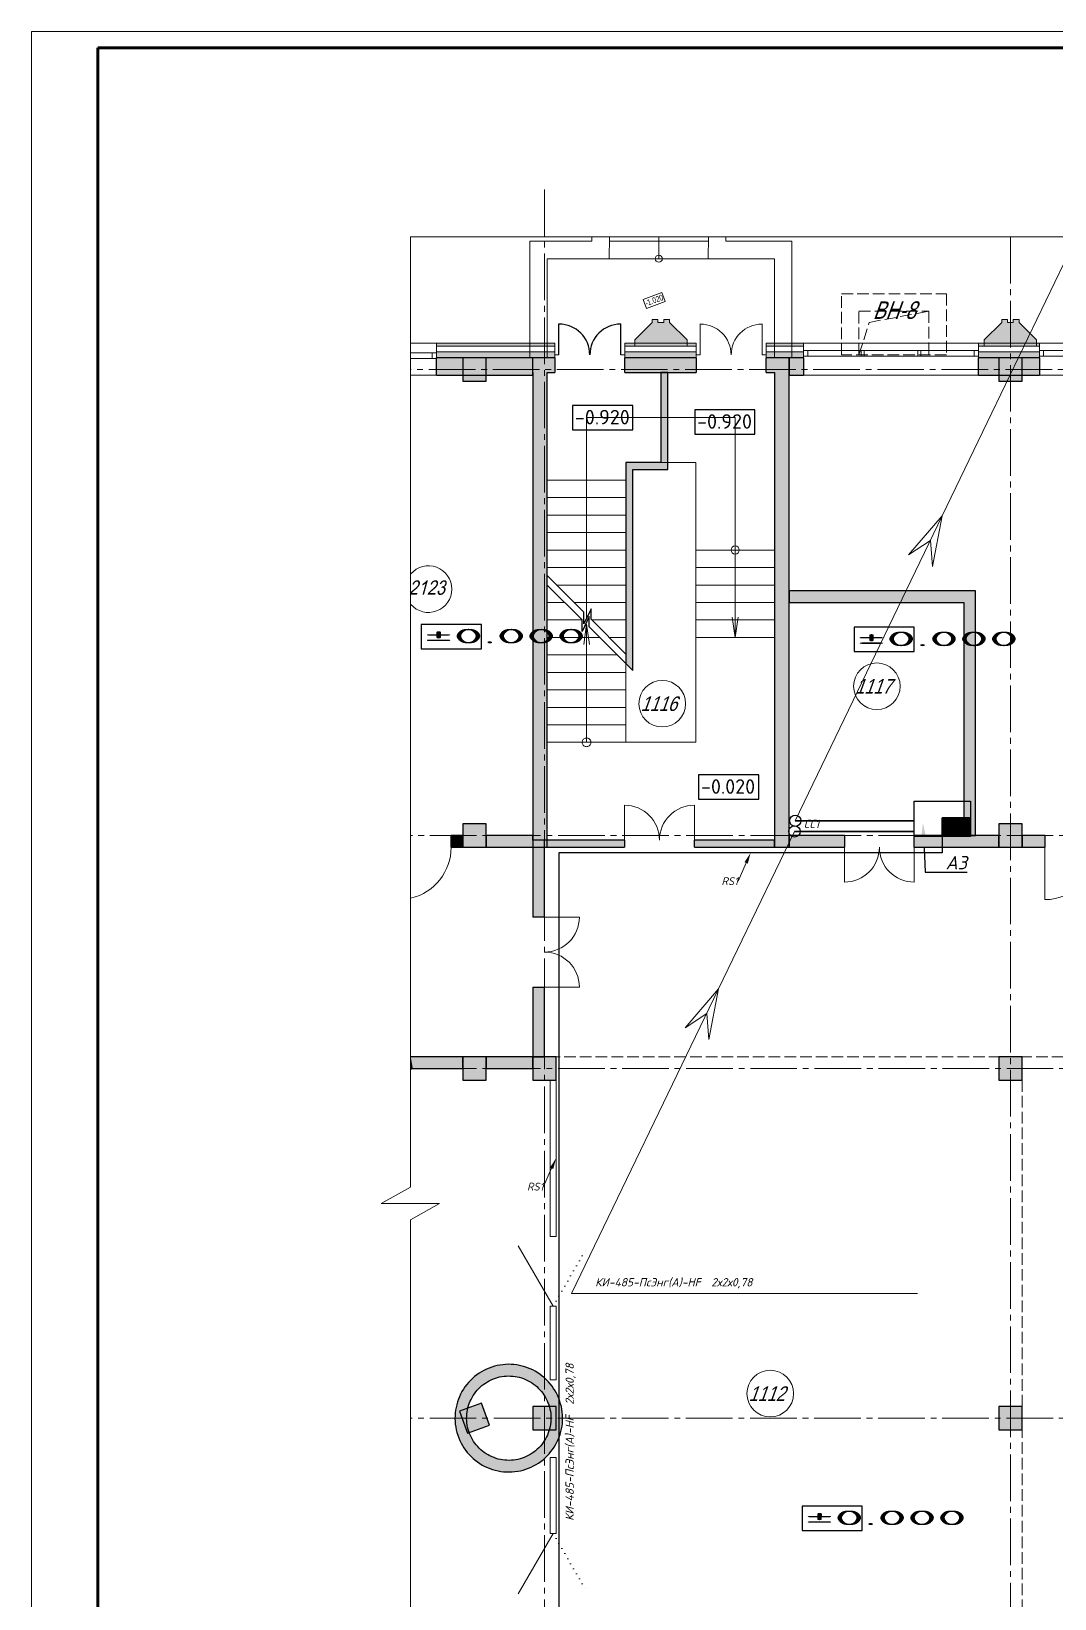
# Model space of a CAD drawing. Header units: millimetres. Extents: x 1949 to 134543, y 1145 to 48705.
# Drawn here: x 51615 to 63911, y 15955 to 34785 of the extents above; entities that cross this region are included whole.
import ezdxf
from ezdxf import colors
from ezdxf.entities.mleader import LeaderData, LeaderLine
from ezdxf.enums import TextEntityAlignment as Align
from ezdxf.math import Vec2, Vec3

# ---------------------------------------------------------------- set-up
doc = ezdxf.new("R2010")
doc.units = ezdxf.units.MM
for name, pattern in [('CONTINUA', [0]), ('LTYPE_2', [270, 200, -70]), ('LTYPE_5', [1100, 800, -100, 100, -100]), ('LTYPE_9', [100, 0, -100]), ('штриховая', [0.75, 0.5, -0.25])]:
    doc.linetypes.add(name, pattern=pattern)
for name, color, linetype, lineweight in [('.', 7, 'Continuous', 50), ('4.4.4._Сэндвич', 252, 'Continuous', 53), ('Оси', 30, 'LTYPE_5', 9)]:
    doc.layers.add(name, color=color, linetype=linetype, lineweight=lineweight)
for name, color, linetype, lineweight, true_color in [('STANDARD', 18, 'Continuous', 25, 0x000000), ('Лестница', 18, 'Continuous', 25, 0x000000), ('Общий01', 18, 'Continuous', 13, 0x000000), ('Общий02', 18, 'Continuous', 18, 0x000000), ('Растровая_поверхность', 18, 'Continuous', 5, 0x000000), ('Стена', 18, 'Continuous', 50, 0x000000), ('Текст_1_10', 18, 'Continuous', 25, 0x000000), ('Текст_1_20', 18, 'Continuous', 25, 0x000000)]:
    doc.layers.add(name, color=color, linetype=linetype, lineweight=lineweight, true_color=true_color)
doc.layers.add('АГПТ', color=7, linetype='Continuous')
doc.styles.add('ARIAL', font='arial.ttf')
doc.styles.add('ARIALUNICODEMS', font='ARIALUNI.ttf')
doc.styles.add('GOST-2.304_Type-B_italic', font='GOST_Common Italic.ttf')
doc.styles.add('ISOCPEUR', font='isocpeur.ttf')
doc.styles.get("Standard").update_dxf_attribs({"font": 'arial.ttf'})
doc.styles.add('АР', font='isocpeui.ttf')

# ---------------------------------------------------------------- blocks, each defined once
blk = doc.blocks.new('1эт')
at = {"layer": 'Растровая_поверхность', "linetype": 'Continuous', "lineweight": 9}
for points in [[(-585121, 438193), (-585121, 438250), (-585421, 438550), (-585421, 438600), (-585521, 438600), (-585521, 438550), (-585621, 438550), (-585621, 438600), (-585721, 438600), (-585721, 438550), (-586021, 438250), (-586021, 438193)], [(-579121, 438193), (-579121, 438249), (-579421, 438549), (-579421, 438599), (-579521, 438599), (-579521, 438549), (-579621, 438549), (-579621, 438599), (-579721, 438599), (-579721, 438549), (-580021, 438249), (-580021, 438193)]]:
    blk.add_hatch(color=252, dxfattribs=at).paths.add_polyline_path(points)
at = {"layer": 'Стена', "linetype": 'Continuous', "lineweight": 5}
for points in [[(-589425, 438143), (-587771, 438143), (-587771, 438193), (-589425, 438193)], [(-589425, 437943), (-587771, 437943), (-587771, 438043), (-589425, 438043)], [(-589425, 437643), (-587771, 437643), (-587771, 437943), (-589425, 437943)], [(-588571, 437943), (-588971, 437943), (-588971, 437543), (-588571, 437543)], [(-587521, 429543), (-587521, 437693), (-587771, 437693), (-587771, 429543)], [(-585571, 437693), (-585571, 436143), (-585451, 436143), (-585451, 437693)], [(-583371, 429543), (-583371, 437943), (-583621, 437943), (-583621, 429543)], [(-579371, 437943), (-579771, 437943), (-579771, 437543), (-579371, 437543)], [(-586171, 436143), (-586171, 432693), (-586051, 432573), (-586051, 436143)], [(-585451, 436143), (-586051, 436143), (-586051, 436023), (-585451, 436023)], [(-583371, 433743), (-580371, 433743), (-580371, 433943), (-583371, 433943)], [(-580171, 429743), (-580171, 433943), (-580371, 433943), (-580371, 429743)], [(-588571, 429943), (-588971, 429943), (-588971, 429543), (-588571, 429543)], [(-579771, 429543), (-579371, 429543), (-579371, 429943), (-579771, 429943)], [(-588971, 429543), (-588971, 429743), (-589171, 429743), (-589171, 429543)], [(-587771, 429543), (-587771, 429743), (-588571, 429743), (-588571, 429543)], [(-589829, 425743), (-588971, 425743), (-588971, 425943), (-589863, 425943), (-589863, 425932)], [(-589863, 425731), (-589829, 425743), (-589863, 425932)], [(-588571, 425943), (-588971, 425943), (-588971, 425543), (-588571, 425543)], [(-587771, 425943), (-588571, 425943), (-588571, 425743), (-587771, 425743)], [(-587371, 425943), (-587771, 425943), (-587771, 425543), (-587371, 425543)], [(-579771, 425543), (-579371, 425543), (-579371, 425943), (-579771, 425943)], [(-588652, 419999), (-589028, 419863), (-588891, 419487), (-588515, 419623)], [(-587771, 419543), (-587371, 419543), (-587371, 419943), (-587771, 419943)], [(-579771, 419543), (-579371, 419543), (-579371, 419943), (-579771, 419943)]]:
    blk.add_hatch(color=252, dxfattribs=at).paths.add_polyline_path(points)
h = blk.add_hatch(color=252, dxfattribs=at)
h.paths.add_polyline_path([(-586191, 438143), (-584965, 438143), (-584965, 438193), (-586191, 438193)])
h.paths.add_polyline_path([(-583371, 438143), (-583371, 438193), (-583765, 438193), (-583765, 438143)])
h.paths.add_polyline_path([(-587771, 438143), (-587391, 438143), (-587391, 438193), (-587771, 438193)])
h = blk.add_hatch(color=252, dxfattribs=at)
h.paths.add_polyline_path([(-586191, 437943), (-584965, 437943), (-584965, 438043), (-586191, 438043)])
h.paths.add_polyline_path([(-583371, 437943), (-583371, 438043), (-583765, 438043), (-583765, 437943)])
h.paths.add_polyline_path([(-587771, 437943), (-587391, 437943), (-587391, 438043), (-587771, 438043)])
h = blk.add_hatch(color=252, dxfattribs=at)
h.paths.add_polyline_path([(-567021, 438193), (-567021, 438143), (-566121, 438143), (-566121, 438193)])
h.paths.add_polyline_path([(-561471, 438193), (-565321, 438193), (-565321, 438143), (-561471, 438143)])
h.paths.add_polyline_path([(-567821, 438143), (-567821, 438193), (-571271, 438193), (-571271, 438143)])
h.paths.add_polyline_path([(-573071, 438143), (-572071, 438143), (-572071, 438193), (-573071, 438193)])
h.paths.add_polyline_path([(-580121, 438193), (-580121, 438143), (-579071, 438143), (-579071, 438193)])
h.paths.add_polyline_path([(-583121, 438193), (-583371, 438193), (-583371, 438143), (-583121, 438143)])
h.paths.add_polyline_path([(-573871, 438143), (-573871, 438193), (-576071, 438193), (-576071, 438143)])
h = blk.add_hatch(color=252, dxfattribs=at)
h.paths.add_polyline_path([(-565321, 437943), (-561471, 437943), (-561471, 438043), (-565321, 438043)])
h.paths.add_polyline_path([(-573871, 437943), (-573871, 438043), (-576071, 438043), (-576071, 437943)])
h.paths.add_polyline_path([(-571271, 437943), (-567821, 437943), (-567821, 438043), (-571271, 438043)])
h.paths.add_polyline_path([(-583121, 437943), (-583121, 438043), (-583371, 438043), (-583371, 437943)])
h.paths.add_polyline_path([(-566121, 438043), (-567021, 438043), (-567021, 437943), (-566121, 437943)])
h.paths.add_polyline_path([(-573071, 438043), (-573071, 437943), (-572071, 437943), (-572071, 438043)])
h.paths.add_polyline_path([(-579071, 438043), (-580121, 438043), (-580121, 437943), (-579071, 437943)])
h = blk.add_hatch(color=252, dxfattribs=at)
h.paths.add_polyline_path([(-584965, 437943), (-586191, 437943), (-586191, 437693), (-584965, 437693)])
h.paths.add_polyline_path([(-587771, 437943), (-587771, 437693), (-587391, 437693), (-587391, 437943)])
h.paths.add_polyline_path([(-583621, 437943), (-583765, 437943), (-583765, 437693), (-583621, 437693)])
h = blk.add_hatch(color=252, dxfattribs=at)
h.paths.add_polyline_path([(-580121, 437943), (-580121, 437643), (-579071, 437643), (-579071, 437943)])
h.paths.add_polyline_path([(-573071, 437643), (-572071, 437643), (-572071, 437943), (-573071, 437943)])
h.paths.add_polyline_path([(-567021, 437943), (-567021, 437643), (-566121, 437643), (-566121, 437943)])
h.paths.add_polyline_path([(-561471, 437943), (-565321, 437943), (-565321, 437643), (-561471, 437643)])
h.paths.add_polyline_path([(-567821, 437643), (-567821, 437943), (-571271, 437943), (-571271, 437643)])
h.paths.add_polyline_path([(-573871, 437943), (-576071, 437943), (-576071, 437643), (-573871, 437643)])
h.paths.add_polyline_path([(-583121, 437643), (-583121, 437943), (-583371, 437943), (-583371, 437643)])
h = blk.add_hatch(color=252, dxfattribs=at)
h.paths.add_polyline_path([(-587771, 427143), (-587771, 425943), (-587571, 425943), (-587571, 427143)])
h.paths.add_polyline_path([(-587771, 428343), (-587571, 428343), (-587571, 429663), (-587771, 429663)])
h = blk.add_hatch(color=252, dxfattribs=at)
h.paths.add_polyline_path([(-587571, 429543), (-586196, 429543), (-586196, 429663), (-587571, 429663)])
h.paths.add_polyline_path([(-584996, 429663), (-584996, 429543), (-583621, 429543), (-583621, 429663)])
h = blk.add_hatch(color=252, dxfattribs=at)
h.paths.add_polyline_path([(-583371, 429743), (-583371, 429543), (-582421, 429543), (-582421, 429743)])
h.paths.add_polyline_path([(-579771, 429743), (-581221, 429743), (-581221, 429543), (-579771, 429543)])
h = blk.add_hatch(color=252, dxfattribs=at)
h.paths.add_polyline_path([(-578082, 429543), (-575771, 429543), (-575771, 429743), (-578082, 429743)])
h.paths.add_polyline_path([(-578982, 429543), (-578982, 429743), (-579371, 429743), (-579371, 429543)])
h = blk.add_hatch(color=252, dxfattribs=at)
h.paths.add_polyline_path([(-587314, 420059), (-587322, 420082), (-587341, 420126), (-587363, 420170), (-587386, 420212), (-587412, 420253), (-587439, 420292), (-587469, 420331), (-587501, 420367), (-587534, 420402), (-587570, 420435), (-587607, 420466), (-587645, 420495), (-587686, 420522), (-587727, 420547), (-587770, 420570), (-587814, 420590), (-587858, 420608), (-587904, 420624), (-587951, 420637), (-587998, 420648), (-588045, 420657), (-588093, 420663), (-588142, 420666), (-588190, 420667), (-588238, 420665), (-588286, 420661), (-588334, 420654), (-588382, 420645), (-588429, 420633), (-588475, 420619), (-588520, 420602), (-588565, 420584), (-588608, 420562), (-588651, 420539), (-588692, 420513), (-588731, 420486), (-588770, 420456), (-588806, 420424), (-588841, 420390), (-588874, 420355), (-588905, 420318), (-588934, 420279), (-588961, 420239), (-588986, 420198), (-589009, 420155), (-589029, 420111), (-589047, 420067), (-589063, 420021), (-589076, 419974), (-589087, 419927), (-589096, 419880), (-589101, 419832), (-589105, 419783), (-589106, 419735), (-589104, 419687), (-589100, 419638), (-589093, 419591), (-589084, 419543), (-589072, 419496), (-589058, 419450), (-589041, 419404), (-589023, 419360), (-589001, 419316), (-588978, 419274), (-588952, 419233), (-588925, 419194), (-588895, 419155), (-588863, 419119), (-588829, 419084), (-588794, 419051), (-588757, 419020), (-588718, 418991), (-588678, 418964), (-588637, 418939), (-588594, 418916), (-588550, 418896), (-588505, 418878), (-588460, 418862), (-588413, 418849), (-588366, 418838), (-588318, 418829), (-588270, 418823), (-588222, 418820), (-588174, 418819), (-588126, 418821), (-588077, 418825), (-588029, 418832), (-587982, 418841), (-587935, 418853), (-587889, 418867), (-587843, 418884), (-587799, 418902), (-587755, 418924), (-587713, 418947), (-587672, 418973), (-587632, 419000), (-587594, 419030), (-587558, 419062), (-587523, 419096), (-587490, 419131), (-587459, 419168), (-587430, 419207), (-587403, 419247), (-587378, 419288), (-587355, 419331), (-587335, 419375), (-587317, 419419), (-587301, 419465), (-587288, 419512), (-587277, 419559), (-587268, 419606), (-587262, 419654), (-587259, 419703), (-587258, 419751), (-587260, 419799), (-587264, 419848), (-587271, 419895), (-587280, 419943), (-587292, 419990), (-587306, 420036)])
h.paths.add_polyline_path([(-587496, 419973), (-587485, 419936), (-587475, 419900), (-587468, 419862), (-587463, 419825), (-587460, 419787), (-587458, 419749), (-587459, 419711), (-587462, 419674), (-587466, 419636), (-587473, 419599), (-587481, 419562), (-587492, 419525), (-587504, 419490), (-587518, 419454), (-587534, 419420), (-587552, 419387), (-587572, 419354), (-587593, 419323), (-587616, 419292), (-587640, 419263), (-587666, 419236), (-587693, 419209), (-587722, 419185), (-587751, 419161), (-587782, 419140), (-587815, 419119), (-587848, 419101), (-587882, 419084), (-587917, 419070), (-587952, 419057), (-587989, 419046), (-588025, 419036), (-588062, 419029), (-588100, 419024), (-588138, 419021), (-588176, 419019), (-588213, 419020), (-588251, 419023), (-588289, 419027), (-588326, 419034), (-588363, 419042), (-588400, 419053), (-588435, 419065), (-588470, 419079), (-588505, 419095), (-588538, 419113), (-588571, 419133), (-588602, 419154), (-588632, 419177), (-588661, 419201), (-588689, 419227), (-588715, 419254), (-588740, 419283), (-588764, 419313), (-588785, 419344), (-588805, 419376), (-588824, 419409), (-588840, 419443), (-588855, 419478), (-588868, 419513), (-588879, 419550), (-588888, 419586), (-588896, 419624), (-588901, 419661), (-588904, 419699), (-588906, 419737), (-588905, 419775), (-588902, 419812), (-588898, 419850), (-588891, 419887), (-588883, 419924), (-588872, 419961), (-588860, 419996), (-588846, 420032), (-588830, 420066), (-588812, 420099), (-588792, 420132), (-588771, 420163), (-588748, 420194), (-588724, 420223), (-588698, 420250), (-588671, 420277), (-588642, 420301), (-588612, 420325), (-588581, 420346), (-588549, 420367), (-588516, 420385), (-588482, 420402), (-588447, 420416), (-588412, 420429), (-588375, 420440), (-588339, 420450), (-588301, 420457), (-588264, 420462), (-588226, 420465), (-588188, 420467), (-588150, 420466), (-588113, 420463), (-588075, 420459), (-588038, 420452), (-588001, 420444), (-587964, 420433), (-587928, 420421), (-587893, 420407), (-587859, 420391), (-587826, 420373), (-587793, 420353), (-587762, 420332), (-587731, 420309), (-587702, 420285), (-587675, 420259), (-587648, 420232), (-587623, 420203), (-587600, 420173), (-587578, 420142), (-587558, 420110), (-587540, 420077), (-587523, 420043), (-587509, 420008), (-587502, 419990)], flags=16)
at = {"layer": 'Текст_1_20', "linetype": 'Continuous', "lineweight": 5}
for points in [[(-589758, 433875), (-589750, 433904), (-589848, 433904), (-589833, 433922), (-589809, 433942), (-589764, 433979), (-589736, 434008), (-589719, 434032), (-589709, 434056), (-589706, 434083), (-589712, 434106), (-589727, 434121), (-589752, 434126), (-589778, 434121), (-589802, 434107), (-589822, 434085), (-589837, 434054), (-589812, 434050), (-589804, 434072), (-589791, 434088), (-589776, 434098), (-589760, 434101), (-589745, 434098), (-589736, 434088), (-589732, 434074), (-589734, 434057), (-589744, 434035), (-589761, 434013), (-589784, 433992), (-589808, 433972), (-589843, 433942), (-589863, 433922), (-589863, 433875)], [(-589639, 433875), (-589570, 434126), (-589586, 434126), (-589618, 434092), (-589661, 434063), (-589669, 434033), (-589637, 434050), (-589610, 434070), (-589663, 433875)], [(-589447, 433875), (-589439, 433904), (-589537, 433904), (-589522, 433922), (-589498, 433942), (-589454, 433979), (-589425, 434008), (-589408, 434032), (-589398, 434056), (-589395, 434083), (-589401, 434106), (-589417, 434121), (-589441, 434126), (-589467, 434121), (-589491, 434107), (-589511, 434085), (-589526, 434054), (-589502, 434050), (-589493, 434072), (-589480, 434088), (-589465, 434098), (-589449, 434101), (-589435, 434098), (-589425, 434088), (-589421, 434074), (-589423, 434057), (-589433, 434035), (-589450, 434013), (-589473, 433992), (-589497, 433972), (-589532, 433942), (-589556, 433918), (-589571, 433896), (-589579, 433875)], [(-589290, 434010), (-589290, 434011), (-589264, 434031), (-589249, 434061), (-589246, 434086), (-589253, 434107), (-589268, 434121), (-589289, 434126), (-589311, 434122), (-589333, 434110), (-589352, 434090), (-589367, 434061), (-589344, 434055), (-589335, 434075), (-589323, 434089), (-589310, 434098), (-589296, 434101), (-589284, 434098), (-589276, 434091), (-589271, 434078), (-589273, 434062), (-589278, 434050), (-589284, 434040), (-589291, 434033), (-589299, 434027), (-589307, 434023), (-589314, 434021), (-589321, 434020), (-589330, 434020), (-589340, 433993), (-589330, 433996), (-589322, 433996), (-589307, 433993), (-589297, 433983), (-589293, 433967), (-589296, 433948), (-589304, 433928), (-589318, 433911), (-589334, 433900), (-589351, 433896), (-589364, 433899), (-589373, 433908), (-589377, 433923), (-589377, 433945), (-589402, 433941), (-589404, 433912), (-589396, 433890), (-589381, 433875), (-589358, 433870), (-589330, 433876), (-589304, 433892), (-589282, 433917), (-589269, 433948), (-589266, 433969), (-589268, 433988), (-589276, 434002)]]:
    blk.add_hatch(color=252, dxfattribs=at).paths.add_polyline_path(points)
at = {"layer": 'STANDARD', "color": 252, "linetype": 'Continuous', "lineweight": 5}
for p, q in [((-589870, 440019), (-589870, 423709)), ((-589870, 440019), (-559993, 440019)), ((-587821, 437943), (-587821, 439943)), ((-587821, 439943), (-586755, 439943)), ((-586755, 439943), (-586754, 440019)), ((-586454, 440019), (-586457, 439643)), ((-586457, 439943), (-584757, 439943)), ((-585607, 439643), (-585604, 440019)), ((-584754, 440019), (-584757, 439643)), ((-584455, 439943), (-584454, 440019)), ((-583321, 439943), (-584455, 439943)), ((-583321, 437943), (-583321, 439943)), ((-586457, 439643), (-587521, 439643)), ((-587521, 439643), (-587521, 437943)), ((-586457, 439643), (-584757, 439643)), ((-584757, 439643), (-583621, 439643)), ((-583621, 439643), (-583621, 437943)), ((-587521, 437943), (-587821, 437943)), ((-583621, 437943), (-583321, 437943)), ((-589870, 423709), (-590370, 423429)), ((-590370, 423429), (-589370, 423429)), ((-589870, 423149), (-589370, 423429)), ((-589870, 423149), (-589870, 408645))]:
    blk.add_line(p, q, dxfattribs=at)
at = {"layer": 'STANDARD', "color": 252, "linetype": 'LTYPE_2', "lineweight": 5}
for p, q in [((-582471, 437993), (-582471, 439043)), ((-582471, 439043), (-580671, 439043)), ((-580671, 439043), (-580671, 437993)), ((-582171, 437993), (-582171, 438743)), ((-582171, 438743), (-580971, 438743)), ((-582171, 437993), (-581995, 438550)), ((-581995, 438550), (-580971, 438743)), ((-580971, 438743), (-580971, 437993)), ((-580671, 437993), (-582471, 437993)), ((-587771, 425943), (-567801, 425943)), ((-579371, 425543), (-579371, 413943))]:
    blk.add_line(p, q, dxfattribs=at)
at = {"layer": 'STANDARD', "color": 252, "linetype": 'Continuous', "lineweight": 5}
blk.add_circle((-585607, 439643), 60, dxfattribs=at)
at = {"layer": 'Лестница', "color": 252, "linetype": 'Continuous', "lineweight": 13}
for p, q in [((-587521, 437693), (-587521, 431343)), ((-586846, 433475), (-586846, 436918)), ((-586846, 436918), (-584296, 436918)), ((-584296, 436918), (-584296, 433143)), ((-586171, 431343), (-586171, 436143)), ((-586171, 436143), (-584971, 436143)), ((-584971, 436143), (-584971, 431343)), ((-586171, 435843), (-587521, 435843)), ((-586171, 435543), (-587521, 435543)), ((-586171, 435243), (-587521, 435243)), ((-586171, 434943), (-587521, 434943)), ((-586171, 434643), (-587521, 434643)), ((-584971, 434643), (-583621, 434643)), ((-586171, 434343), (-587521, 434343)), ((-587521, 434207), (-587521, 431343)), ((-584971, 434343), (-583621, 434343)), ((-586171, 434043), (-587357, 434043)), ((-584971, 434043), (-583621, 434043)), ((-587221, 433743), (-587521, 433743)), ((-586171, 433743), (-587057, 433743)), ((-584971, 433743), (-583621, 433743)), ((-586925, 433443), (-587521, 433443)), ((-586846, 433373), (-586896, 433023)), ((-586846, 431343), (-586846, 433373)), ((-586846, 433373), (-586846, 432998)), ((-586796, 433023), (-586846, 433373)), ((-586801, 433443), (-586830, 433443)), ((-586171, 433443), (-586757, 433443)), ((-584971, 433443), (-583621, 433443)), ((-584346, 433493), (-584296, 433143)), ((-584296, 433143), (-584296, 433518)), ((-584296, 433143), (-584246, 433493)), ((-586621, 433143), (-587521, 433143)), ((-586171, 433143), (-586457, 433143)), ((-584971, 433143), (-583621, 433143)), ((-586321, 432843), (-587521, 432843)), ((-586171, 432543), (-587521, 432543)), ((-586171, 432243), (-587521, 432243)), ((-586171, 431943), (-587521, 431943)), ((-586171, 431643), (-587521, 431643)), ((-586171, 431343), (-587521, 431343)), ((-586919, 431363), (-586921, 431351)), ((-586921, 431351), (-586921, 431338)), ((-586921, 431338), (-586920, 431326)), ((-586920, 431326), (-586916, 431315)), ((-586915, 431374), (-586919, 431363)), ((-586916, 431315), (-586910, 431304)), ((-586909, 431385), (-586915, 431374)), ((-586910, 431304), (-586903, 431294)), ((-586901, 431394), (-586909, 431385)), ((-586903, 431294), (-586894, 431285)), ((-586892, 431403), (-586901, 431394)), ((-586894, 431285), (-586884, 431278)), ((-586882, 431409), (-586892, 431403)), ((-586884, 431278), (-586873, 431273)), ((-586871, 431414), (-586882, 431409)), ((-586873, 431273), (-586861, 431270)), ((-586859, 431417), (-586871, 431414)), ((-586861, 431270), (-586849, 431268)), ((-586846, 431418), (-586859, 431417)), ((-586849, 431268), (-586837, 431269)), ((-586841, 431418), (-586846, 431418)), ((-586829, 431416), (-586841, 431418)), ((-586837, 431269), (-586825, 431271)), ((-586817, 431412), (-586829, 431416)), ((-586825, 431271), (-586814, 431276)), ((-586806, 431406), (-586817, 431412)), ((-586814, 431276), (-586803, 431282)), ((-586796, 431399), (-586806, 431406)), ((-586803, 431282), (-586794, 431290)), ((-586788, 431390), (-586796, 431399)), ((-586794, 431290), (-586786, 431299)), ((-586781, 431380), (-586788, 431390)), ((-586786, 431299), (-586779, 431309)), ((-586776, 431369), (-586781, 431380)), ((-586779, 431309), (-586775, 431321)), ((-586773, 431357), (-586776, 431369)), ((-586775, 431321), (-586772, 431333)), ((-586771, 431345), (-586773, 431357)), ((-586772, 431333), (-586771, 431345)), ((-586171, 431343), (-584971, 431343))]:
    blk.add_line(p, q, dxfattribs=at)
at = {"layer": 'Лестница', "color": 252, "linetype": 'Continuous', "lineweight": 25}
for p, q in [((-586892, 433578), (-587521, 434207)), ((-586925, 433446), (-587521, 434043)), ((-586801, 433503), (-586925, 433247)), ((-586925, 433247), (-586925, 433446)), ((-586769, 433635), (-586892, 433379)), ((-586892, 433379), (-586892, 433578)), ((-586801, 433323), (-586801, 433503)), ((-586769, 433455), (-586769, 433635)), ((-586171, 432857), (-586769, 433455)), ((-586171, 432693), (-586801, 433323))]:
    blk.add_line(p, q, dxfattribs=at)
at = {"layer": 'Лестница', "color": 252, "linetype": 'Continuous', "lineweight": 13}
blk.add_circle((-584296, 434643), 70, dxfattribs=at)
at = {"layer": 'Общий01', "color": 252, "linetype": 'LTYPE_5', "lineweight": 5}
for p, q in [((-587571, 440833), (-587571, 400372)), ((-579571, 440019), (-579571, 400347)), ((-542555, 437743), (-589863, 437743)), ((-542535, 429743), (-589863, 429743)), ((-542535, 425743), (-589863, 425743)), ((-542540, 419743), (-589863, 419743))]:
    blk.add_line(p, q, dxfattribs=at)
at = {"layer": 'Общий02', "color": 252, "linetype": 'Continuous', "lineweight": 5}
for p, q in [((-585554, 439064), (-585876, 438946)), ((-585497, 438907), (-585554, 439064)), ((-585876, 438946), (-585819, 438790)), ((-585819, 438790), (-585497, 438907)), ((-580121, 438193), (-583121, 438193)), ((-576071, 438193), (-579071, 438193)), ((-583121, 437643), (-580121, 437643)), ((-579071, 437643), (-576071, 437643))]:
    blk.add_line(p, q, dxfattribs=at)
at = {"layer": 'Оси', "color": 252, "linetype": 'Continuous', "lineweight": 25}
for p, q in [((-586055, 437124), (-587088, 437124)), ((-587088, 437124), (-587088, 436707)), ((-586055, 436707), (-586055, 437124)), ((-583957, 437050), (-584990, 437050)), ((-584990, 437050), (-584990, 436633)), ((-583957, 436633), (-583957, 437050)), ((-587088, 436707), (-586055, 436707)), ((-584990, 436633), (-583957, 436633)), ((-588651, 433366), (-589684, 433366)), ((-589684, 433366), (-589684, 432949)), ((-588651, 432949), (-588651, 433366)), ((-581222, 433318), (-582256, 433318)), ((-582256, 433318), (-582256, 432901)), ((-581222, 432901), (-581222, 433318)), ((-589684, 432949), (-588651, 432949)), ((-582256, 432901), (-581222, 432901)), ((-583890, 430784), (-584924, 430784)), ((-584924, 430784), (-584924, 430367)), ((-583890, 430367), (-583890, 430784)), ((-584924, 430367), (-583890, 430367)), ((-582114, 418233), (-583147, 418233)), ((-583147, 418233), (-583147, 417816)), ((-582114, 417816), (-582114, 418233)), ((-583147, 417816), (-582114, 417816))]:
    blk.add_line(p, q, dxfattribs=at)
at = {"layer": 'Растровая_поверхность', "color": 252, "linetype": 'Continuous', "lineweight": 9}
for p, q in [((-585721, 438550), (-586021, 438250)), ((-585621, 438600), (-585721, 438600)), ((-585721, 438600), (-585721, 438550)), ((-585621, 438550), (-585621, 438600)), ((-585521, 438550), (-585621, 438550)), ((-585421, 438600), (-585521, 438600)), ((-585521, 438600), (-585521, 438550)), ((-585421, 438550), (-585421, 438600)), ((-585121, 438250), (-585421, 438550)), ((-579721, 438549), (-580021, 438249)), ((-579621, 438599), (-579721, 438599)), ((-579721, 438599), (-579721, 438549)), ((-579621, 438549), (-579621, 438599)), ((-579521, 438549), (-579621, 438549)), ((-579421, 438599), (-579521, 438599)), ((-579521, 438599), (-579521, 438549)), ((-579421, 438549), (-579421, 438599)), ((-579121, 438249), (-579421, 438549)), ((-586021, 438250), (-586021, 438143)), ((-585121, 438143), (-585121, 438250)), ((-580021, 438249), (-580021, 438143)), ((-579121, 438143), (-579121, 438249))]:
    blk.add_line(p, q, dxfattribs=at)
at = {"layer": 'Стена', "color": 252, "linetype": 'Continuous', "lineweight": 25}
for p, q in [((-587321, 437993), (-587321, 438523)), ((-586261, 437993), (-586261, 438523)), ((-589425, 437643), (-589425, 437943)), ((-587771, 437943), (-589425, 437943)), ((-588571, 437943), (-588971, 437943)), ((-588971, 437943), (-588971, 437543)), ((-588571, 437543), (-588571, 437943)), ((-587391, 437943), (-587771, 437943)), ((-587771, 437643), (-587771, 437943)), ((-587771, 437693), (-587771, 429543)), ((-587521, 429543), (-587521, 437693)), ((-587521, 437693), (-587391, 437693)), ((-587391, 437943), (-587391, 437693)), ((-586191, 437693), (-586191, 437943)), ((-584965, 437943), (-586191, 437943)), ((-586191, 437693), (-584965, 437693)), ((-585571, 437693), (-585571, 436143)), ((-585451, 437693), (-585571, 437693)), ((-585451, 436143), (-585451, 437693)), ((-584965, 437943), (-584965, 437693)), ((-583765, 437693), (-583765, 437943)), ((-583621, 437943), (-583765, 437943)), ((-583765, 437693), (-583621, 437693)), ((-583371, 437943), (-583621, 437943)), ((-583621, 437693), (-583621, 429543)), ((-583371, 429543), (-583371, 437943)), ((-583121, 437943), (-583371, 437943)), ((-583371, 437943), (-583371, 437643)), ((-583121, 437943), (-583121, 437643)), ((-580121, 437643), (-580121, 437943)), ((-579071, 437943), (-580121, 437943)), ((-579371, 437943), (-579771, 437943)), ((-579771, 437943), (-579771, 437543)), ((-579371, 437543), (-579371, 437943)), ((-579071, 437943), (-579071, 437643)), ((-589425, 437643), (-587771, 437643)), ((-588971, 437543), (-588571, 437543)), ((-583371, 437643), (-583121, 437643)), ((-580121, 437643), (-579071, 437643)), ((-579771, 437543), (-579371, 437543)), ((-586171, 436143), (-586171, 432693)), ((-586051, 436143), (-586171, 436143)), ((-585571, 436143), (-586051, 436143)), ((-585451, 436023), (-585451, 436143)), ((-586051, 436023), (-585451, 436023)), ((-586051, 432573), (-586051, 436023)), ((-580371, 433943), (-583371, 433943)), ((-583371, 433943), (-583371, 433743)), ((-580171, 433943), (-580371, 433943)), ((-580171, 429743), (-580171, 433943)), ((-583371, 433743), (-580371, 433743)), ((-580371, 433743), (-580371, 429743)), ((-586171, 432693), (-586051, 432573)), ((-588571, 429943), (-588971, 429943)), ((-588971, 429943), (-588971, 429543)), ((-588571, 429543), (-588571, 429943)), ((-579371, 429943), (-579771, 429943)), ((-579771, 429943), (-579771, 429543)), ((-579371, 429543), (-579371, 429943)), ((-589171, 429543), (-589171, 429743)), ((-588971, 429743), (-589171, 429743)), ((-588971, 429543), (-588971, 429743)), ((-587771, 429743), (-588571, 429743)), ((-588571, 429743), (-588571, 429543)), ((-587771, 429663), (-587771, 429743)), ((-587571, 429663), (-587771, 429663)), ((-587571, 429543), (-587571, 429663)), ((-586196, 429663), (-587571, 429663)), ((-586196, 429663), (-586196, 429543)), ((-584996, 429543), (-584996, 429663)), ((-583621, 429663), (-584996, 429663)), ((-583621, 429543), (-583621, 429663)), ((-583371, 429743), (-583371, 429543)), ((-582421, 429743), (-583371, 429743)), ((-582421, 429743), (-582421, 429543)), ((-581221, 429543), (-581221, 429743)), ((-579771, 429743), (-581221, 429743)), ((-580371, 429743), (-580171, 429743)), ((-579771, 429543), (-579771, 429743)), ((-578982, 429743), (-579371, 429743)), ((-579371, 429743), (-579371, 429543)), ((-578982, 429743), (-578982, 429543)), ((-589171, 429543), (-588971, 429543)), ((-588971, 429543), (-588571, 429543)), ((-588571, 429543), (-587771, 429543)), ((-587771, 429543), (-587771, 428343)), ((-587771, 429543), (-587521, 429543)), ((-587571, 428343), (-587571, 429543)), ((-587571, 429543), (-586196, 429543)), ((-584996, 429543), (-583621, 429543)), ((-583621, 429543), (-583371, 429543)), ((-583371, 429543), (-582421, 429543)), ((-581221, 429543), (-579771, 429543)), ((-579771, 429543), (-579371, 429543)), ((-579371, 429543), (-578982, 429543)), ((-587571, 428343), (-587771, 428343)), ((-587771, 427143), (-587571, 427143)), ((-587771, 427143), (-587771, 425943)), ((-587571, 425943), (-587571, 427143)), ((-588971, 425943), (-589863, 425943)), ((-588971, 425743), (-588971, 425943)), ((-588571, 425943), (-588971, 425943)), ((-588971, 425943), (-588971, 425543)), ((-587771, 425943), (-588571, 425943)), ((-588571, 425943), (-588571, 425743)), ((-588571, 425543), (-588571, 425943)), ((-587771, 425743), (-587771, 425943)), ((-587771, 425943), (-587571, 425943)), ((-587371, 425943), (-587771, 425943)), ((-587771, 425943), (-587771, 425543)), ((-587371, 425543), (-587371, 425943)), ((-579371, 425943), (-579771, 425943)), ((-579771, 425943), (-579771, 425543)), ((-579371, 425543), (-579371, 425943)), ((-589863, 425731), (-589829, 425743)), ((-589829, 425743), (-588971, 425743)), ((-588571, 425743), (-587771, 425743)), ((-588971, 425543), (-588571, 425543)), ((-587771, 425543), (-587371, 425543)), ((-579771, 425543), (-579371, 425543)), ((-588731, 420486), (-588770, 420456)), ((-588692, 420513), (-588731, 420486)), ((-588651, 420539), (-588692, 420513)), ((-588608, 420562), (-588651, 420539)), ((-588565, 420584), (-588608, 420562)), ((-588520, 420602), (-588565, 420584)), ((-588475, 420619), (-588520, 420602)), ((-588429, 420633), (-588475, 420619)), ((-588382, 420645), (-588429, 420633)), ((-588334, 420654), (-588382, 420645)), ((-588286, 420661), (-588334, 420654)), ((-588301, 420457), (-588264, 420462)), ((-588238, 420665), (-588286, 420661)), ((-588264, 420462), (-588226, 420465)), ((-588190, 420667), (-588238, 420665)), ((-588226, 420465), (-588188, 420467)), ((-588142, 420666), (-588190, 420667)), ((-588188, 420467), (-588150, 420466)), ((-588150, 420466), (-588113, 420463)), ((-588093, 420663), (-588142, 420666)), ((-588113, 420463), (-588075, 420459)), ((-588045, 420657), (-588093, 420663)), ((-588075, 420459), (-588038, 420452)), ((-587998, 420648), (-588045, 420657)), ((-587951, 420637), (-587998, 420648)), ((-587904, 420624), (-587951, 420637)), ((-587858, 420608), (-587904, 420624)), ((-587814, 420590), (-587858, 420608)), ((-587770, 420570), (-587814, 420590)), ((-587727, 420547), (-587770, 420570)), ((-587686, 420522), (-587727, 420547)), ((-587645, 420495), (-587686, 420522)), ((-587607, 420466), (-587645, 420495)), ((-587570, 420435), (-587607, 420466)), ((-588986, 420198), (-589009, 420155)), ((-588961, 420239), (-588986, 420198)), ((-588934, 420279), (-588961, 420239)), ((-588905, 420318), (-588934, 420279)), ((-588874, 420355), (-588905, 420318)), ((-588841, 420390), (-588874, 420355)), ((-588806, 420424), (-588841, 420390)), ((-588770, 420456), (-588806, 420424)), ((-588771, 420163), (-588748, 420194)), ((-588748, 420194), (-588724, 420223)), ((-588724, 420223), (-588698, 420250)), ((-588698, 420250), (-588671, 420277)), ((-588671, 420277), (-588642, 420301)), ((-588642, 420301), (-588612, 420325)), ((-588612, 420325), (-588581, 420346)), ((-588581, 420346), (-588549, 420367)), ((-588549, 420367), (-588516, 420385)), ((-588516, 420385), (-588482, 420402)), ((-588482, 420402), (-588447, 420416)), ((-588447, 420416), (-588412, 420429)), ((-588412, 420429), (-588375, 420440)), ((-588375, 420440), (-588339, 420450)), ((-588339, 420450), (-588301, 420457)), ((-588038, 420452), (-588001, 420444)), ((-588001, 420444), (-587964, 420433)), ((-587964, 420433), (-587928, 420421)), ((-587928, 420421), (-587893, 420407)), ((-587893, 420407), (-587859, 420391)), ((-587859, 420391), (-587826, 420373)), ((-587826, 420373), (-587793, 420353)), ((-587793, 420353), (-587762, 420332)), ((-587762, 420332), (-587731, 420309)), ((-587731, 420309), (-587702, 420285)), ((-587702, 420285), (-587675, 420259)), ((-587675, 420259), (-587648, 420232)), ((-587648, 420232), (-587623, 420203)), ((-587623, 420203), (-587600, 420173)), ((-587534, 420402), (-587570, 420435)), ((-587501, 420367), (-587534, 420402)), ((-587469, 420331), (-587501, 420367)), ((-587439, 420292), (-587469, 420331)), ((-587412, 420253), (-587439, 420292)), ((-587386, 420212), (-587412, 420253)), ((-587363, 420170), (-587386, 420212)), ((-589087, 419927), (-589096, 419880)), ((-589076, 419974), (-589087, 419927)), ((-589063, 420021), (-589076, 419974)), ((-589047, 420067), (-589063, 420021)), ((-589029, 420111), (-589047, 420067)), ((-589009, 420155), (-589029, 420111)), ((-588652, 419999), (-589028, 419863)), ((-588891, 419887), (-588883, 419924)), ((-588883, 419924), (-588872, 419961)), ((-588872, 419961), (-588860, 419996)), ((-588860, 419996), (-588846, 420032)), ((-588846, 420032), (-588830, 420066)), ((-588830, 420066), (-588812, 420099)), ((-588812, 420099), (-588792, 420132)), ((-588792, 420132), (-588771, 420163)), ((-588515, 419623), (-588652, 419999)), ((-587371, 419943), (-587771, 419943)), ((-587771, 419943), (-587771, 419543)), ((-587600, 420173), (-587578, 420142)), ((-587578, 420142), (-587558, 420110)), ((-587558, 420110), (-587540, 420077)), ((-587540, 420077), (-587523, 420043)), ((-587523, 420043), (-587509, 420008)), ((-587509, 420008), (-587502, 419990)), ((-587502, 419990), (-587496, 419973)), ((-587496, 419973), (-587485, 419936)), ((-587485, 419936), (-587475, 419900)), ((-587371, 419543), (-587371, 419943)), ((-587341, 420126), (-587363, 420170)), ((-587322, 420082), (-587341, 420126)), ((-587314, 420059), (-587322, 420082)), ((-587306, 420036), (-587314, 420059)), ((-587292, 419990), (-587306, 420036)), ((-587280, 419943), (-587292, 419990)), ((-587271, 419895), (-587280, 419943)), ((-579371, 419943), (-579771, 419943)), ((-579771, 419943), (-579771, 419543)), ((-579371, 419543), (-579371, 419943)), ((-589105, 419783), (-589106, 419735)), ((-589106, 419735), (-589104, 419687)), ((-589101, 419832), (-589105, 419783)), ((-589104, 419687), (-589100, 419638)), ((-589096, 419880), (-589101, 419832)), ((-589028, 419863), (-588891, 419487)), ((-588906, 419737), (-588905, 419775)), ((-588904, 419699), (-588906, 419737)), ((-588905, 419775), (-588902, 419812)), ((-588901, 419661), (-588904, 419699)), ((-588902, 419812), (-588898, 419850)), ((-588896, 419624), (-588901, 419661)), ((-588898, 419850), (-588891, 419887)), ((-587475, 419900), (-587468, 419862)), ((-587468, 419862), (-587463, 419825)), ((-587462, 419674), (-587466, 419636)), ((-587463, 419825), (-587460, 419787)), ((-587459, 419711), (-587462, 419674)), ((-587460, 419787), (-587458, 419749)), ((-587458, 419749), (-587459, 419711)), ((-587264, 419848), (-587271, 419895)), ((-587268, 419606), (-587262, 419654)), ((-587260, 419799), (-587264, 419848)), ((-587262, 419654), (-587259, 419703)), ((-587258, 419751), (-587260, 419799)), ((-587259, 419703), (-587258, 419751)), ((-589100, 419638), (-589093, 419591)), ((-589093, 419591), (-589084, 419543)), ((-589084, 419543), (-589072, 419496)), ((-589072, 419496), (-589058, 419450)), ((-589058, 419450), (-589041, 419404)), ((-589041, 419404), (-589023, 419360)), ((-588888, 419586), (-588896, 419624)), ((-588891, 419487), (-588515, 419623)), ((-588879, 419550), (-588888, 419586)), ((-588868, 419513), (-588879, 419550)), ((-588855, 419478), (-588868, 419513)), ((-588840, 419443), (-588855, 419478)), ((-588824, 419409), (-588840, 419443)), ((-588805, 419376), (-588824, 419409)), ((-587771, 419543), (-587371, 419543)), ((-587552, 419387), (-587572, 419354)), ((-587534, 419420), (-587552, 419387)), ((-587518, 419454), (-587534, 419420)), ((-587504, 419490), (-587518, 419454)), ((-587492, 419525), (-587504, 419490)), ((-587481, 419562), (-587492, 419525)), ((-587473, 419599), (-587481, 419562)), ((-587466, 419636), (-587473, 419599)), ((-587335, 419375), (-587317, 419419)), ((-587317, 419419), (-587301, 419465)), ((-587301, 419465), (-587288, 419512)), ((-587288, 419512), (-587277, 419559)), ((-587277, 419559), (-587268, 419606)), ((-579771, 419543), (-579371, 419543)), ((-589023, 419360), (-589001, 419316)), ((-589001, 419316), (-588978, 419274)), ((-588978, 419274), (-588952, 419233)), ((-588952, 419233), (-588925, 419194)), ((-588925, 419194), (-588895, 419155)), ((-588895, 419155), (-588863, 419119)), ((-588863, 419119), (-588829, 419084)), ((-588785, 419344), (-588805, 419376)), ((-588764, 419313), (-588785, 419344)), ((-588740, 419283), (-588764, 419313)), ((-588715, 419254), (-588740, 419283)), ((-588689, 419227), (-588715, 419254)), ((-588661, 419201), (-588689, 419227)), ((-588632, 419177), (-588661, 419201)), ((-588602, 419154), (-588632, 419177)), ((-588571, 419133), (-588602, 419154)), ((-588538, 419113), (-588571, 419133)), ((-588505, 419095), (-588538, 419113)), ((-587815, 419119), (-587848, 419101)), ((-587782, 419140), (-587815, 419119)), ((-587751, 419161), (-587782, 419140)), ((-587722, 419185), (-587751, 419161)), ((-587693, 419209), (-587722, 419185)), ((-587666, 419236), (-587693, 419209)), ((-587640, 419263), (-587666, 419236)), ((-587616, 419292), (-587640, 419263)), ((-587593, 419323), (-587616, 419292)), ((-587572, 419354), (-587593, 419323)), ((-587523, 419096), (-587490, 419131)), ((-587490, 419131), (-587459, 419168)), ((-587459, 419168), (-587430, 419207)), ((-587430, 419207), (-587403, 419247)), ((-587403, 419247), (-587378, 419288)), ((-587378, 419288), (-587355, 419331)), ((-587355, 419331), (-587335, 419375)), ((-588829, 419084), (-588794, 419051)), ((-588794, 419051), (-588757, 419020)), ((-588757, 419020), (-588718, 418991)), ((-588718, 418991), (-588678, 418964)), ((-588678, 418964), (-588637, 418939)), ((-588637, 418939), (-588594, 418916)), ((-588594, 418916), (-588550, 418896)), ((-588550, 418896), (-588505, 418878)), ((-588470, 419079), (-588505, 419095)), ((-588505, 418878), (-588460, 418862)), ((-588435, 419065), (-588470, 419079)), ((-588460, 418862), (-588413, 418849)), ((-588400, 419053), (-588435, 419065)), ((-588413, 418849), (-588366, 418838)), ((-588363, 419042), (-588400, 419053)), ((-588326, 419034), (-588363, 419042)), ((-588289, 419027), (-588326, 419034)), ((-588251, 419023), (-588289, 419027)), ((-588213, 419020), (-588251, 419023)), ((-588176, 419019), (-588213, 419020)), ((-588138, 419021), (-588176, 419019)), ((-588100, 419024), (-588138, 419021)), ((-588062, 419029), (-588100, 419024)), ((-588025, 419036), (-588062, 419029)), ((-587989, 419046), (-588025, 419036)), ((-587952, 419057), (-587989, 419046)), ((-587982, 418841), (-587935, 418853)), ((-587917, 419070), (-587952, 419057)), ((-587935, 418853), (-587889, 418867)), ((-587882, 419084), (-587917, 419070)), ((-587889, 418867), (-587843, 418884)), ((-587848, 419101), (-587882, 419084)), ((-587843, 418884), (-587799, 418902)), ((-587799, 418902), (-587755, 418924)), ((-587755, 418924), (-587713, 418947)), ((-587713, 418947), (-587672, 418973)), ((-587672, 418973), (-587632, 419000)), ((-587632, 419000), (-587594, 419030)), ((-587594, 419030), (-587558, 419062)), ((-587558, 419062), (-587523, 419096)), ((-588366, 418838), (-588318, 418829)), ((-588318, 418829), (-588270, 418823)), ((-588270, 418823), (-588222, 418820)), ((-588222, 418820), (-588174, 418819)), ((-588174, 418819), (-588126, 418821)), ((-588126, 418821), (-588077, 418825)), ((-588077, 418825), (-588029, 418832)), ((-588029, 418832), (-587982, 418841))]:
    blk.add_line(p, q, dxfattribs=at)
at = {"layer": 'Стена', "color": 252, "linetype": 'Continuous', "lineweight": 5}
for p, q in [((-584895, 437993), (-584895, 438523)), ((-583835, 437993), (-583835, 438523)), ((-589425, 438193), (-589863, 438193)), ((-589425, 438028), (-589863, 438028)), ((-589495, 438028), (-589495, 437928)), ((-589425, 437928), (-589425, 438028)), ((-587321, 437993), (-587391, 437993)), ((-586191, 437993), (-586261, 437993)), ((-584895, 437993), (-584965, 437993)), ((-583765, 437993), (-583835, 437993)), ((-583121, 438068), (-583051, 438068)), ((-583121, 437968), (-583121, 438068)), ((-580121, 438068), (-583121, 438068)), ((-583051, 437968), (-583121, 437968)), ((-580121, 437968), (-583121, 437968)), ((-583051, 438068), (-583051, 437968)), ((-582081, 438068), (-582131, 438068)), ((-582131, 438068), (-582131, 437968)), ((-582131, 437968), (-582081, 437968)), ((-582081, 437968), (-582081, 438068)), ((-581161, 438068), (-581161, 437968)), ((-581161, 437968), (-581111, 437968)), ((-581111, 437968), (-581111, 438068)), ((-580121, 438068), (-580191, 438068)), ((-580191, 438068), (-580191, 437968)), ((-580191, 437968), (-580121, 437968)), ((-580121, 437968), (-580121, 438068)), ((-579071, 438068), (-579001, 438068)), ((-579071, 437968), (-579071, 438068)), ((-576071, 438068), (-579071, 438068)), ((-579001, 437968), (-579071, 437968)), ((-576071, 437968), (-579071, 437968)), ((-579001, 438068), (-579001, 437968)), ((-589425, 437928), (-589863, 437928)), ((-589495, 437928), (-589425, 437928)), ((-589863, 437643), (-589425, 437643)), ((-586196, 429663), (-586196, 430263)), ((-584996, 429663), (-584996, 430263)), ((-582421, 429543), (-582421, 428943)), ((-581221, 429543), (-581221, 428943)), ((-578982, 429543), (-578982, 428643)), ((-587571, 428343), (-586971, 428343)), ((-587571, 427143), (-586971, 427143)), ((-587371, 425543), (-587471, 425543)), ((-587471, 425543), (-587471, 422863)), ((-587371, 422863), (-587371, 425543)), ((-587421, 421663), (-588021, 422702)), ((-587371, 422863), (-587471, 422863)), ((-587471, 421663), (-587371, 421663)), ((-587471, 421663), (-587471, 420403)), ((-587371, 420403), (-587371, 421663)), ((-587471, 420403), (-587371, 420403)), ((-587371, 419068), (-587471, 419068)), ((-587471, 419068), (-587471, 417765)), ((-587371, 417765), (-587371, 419068)), ((-587421, 417765), (-588021, 416726)), ((-587371, 417765), (-587471, 417765))]:
    blk.add_line(p, q, dxfattribs=at)
at = {"layer": 'Стена', "color": 252, "linetype": 'Continuous', "lineweight": 13}
for p, q in [((-587771, 438193), (-589425, 438193)), ((-589425, 438143), (-589425, 438193)), ((-589425, 438043), (-589425, 438143)), ((-589425, 438143), (-587771, 438143)), ((-587771, 438043), (-589425, 438043)), ((-589425, 438003), (-589425, 438043)), ((-589425, 437953), (-589425, 438003)), ((-589425, 437943), (-589425, 437953)), ((-587391, 438193), (-587771, 438193)), ((-587391, 438143), (-587771, 438143)), ((-587771, 438043), (-587391, 438043)), ((-587391, 438193), (-587391, 438143)), ((-587391, 438143), (-587391, 438043)), ((-587391, 438043), (-587391, 437943)), ((-586191, 438143), (-586191, 438193)), ((-584965, 438193), (-586191, 438193)), ((-586191, 438143), (-584965, 438143)), ((-586191, 438043), (-586191, 438143)), ((-586191, 437943), (-586191, 438043)), ((-584965, 438043), (-586191, 438043)), ((-584965, 438193), (-584965, 438143)), ((-584965, 438143), (-584965, 438043)), ((-584965, 438043), (-584965, 437943)), ((-583765, 438143), (-583765, 438193)), ((-583371, 438193), (-583765, 438193)), ((-583765, 438143), (-583371, 438143)), ((-583765, 438043), (-583765, 438143)), ((-583765, 437943), (-583765, 438043)), ((-583765, 438043), (-583371, 438043)), ((-583121, 438193), (-583371, 438193)), ((-583371, 438143), (-583121, 438143)), ((-583121, 438043), (-583371, 438043)), ((-583121, 438193), (-583121, 438143)), ((-583121, 438143), (-583121, 438043)), ((-583121, 438043), (-583121, 437993)), ((-583121, 437993), (-583121, 437943)), ((-579071, 438193), (-580121, 438193)), ((-580121, 438143), (-580121, 438193)), ((-580121, 438043), (-580121, 438143)), ((-580121, 438143), (-579071, 438143)), ((-579071, 438043), (-580121, 438043)), ((-580121, 437993), (-580121, 438043)), ((-580121, 437943), (-580121, 437993)), ((-579071, 438193), (-579071, 438143)), ((-579071, 438143), (-579071, 438043)), ((-579071, 438043), (-579071, 437993)), ((-579071, 437993), (-579071, 437943)), ((-589425, 437943), (-587771, 437943)), ((-587771, 437943), (-587391, 437943)), ((-586191, 437943), (-584965, 437943)), ((-583765, 437943), (-583371, 437943)), ((-583371, 437943), (-583121, 437943)), ((-580121, 437943), (-579071, 437943))]:
    blk.add_line(p, q, dxfattribs=at)
at = {"layer": 'Стена', "color": 252, "linetype": 'LTYPE_9', "lineweight": 5}
for p, q in [((-587421, 421663), (-586821, 422702)), ((-587421, 417765), (-586821, 416726))]:
    blk.add_line(p, q, dxfattribs=at)
at = {"layer": 'Стена', "color": 252, "linetype": 'Continuous', "lineweight": 25}
for centre, start, end in [((-587321, 437993), 0, 90), ((-586261, 437993), 90, 180)]:
    blk.add_arc(centre, 529, start, end, dxfattribs=at)
at = {"layer": 'Стена', "color": 252, "linetype": 'Continuous', "lineweight": 5}
for centre, radius, start, end in [((-584895, 437993), 529, 0, 90), ((-583835, 437993), 529, 90, 180), ((-586196, 429663), 600, 0, 90), ((-584996, 429663), 600, 90, 180), ((-590071, 429543), 900, 283.409, 0), ((-582421, 429543), 600, 270, 0), ((-581221, 429543), 600, 180, 270), ((-578982, 429543), 900, 270, 0), ((-587571, 428343), 600, 270, 0), ((-587571, 427143), 600, 0, 90)]:
    blk.add_arc(centre, radius, start, end, dxfattribs=at)
at = {"layer": 'Текст_1_10', "color": 252, "linetype": 'Continuous', "lineweight": 5}
for centre in [(-581864, 432305), (-585547, 432006), (-583693, 420164)]:
    blk.add_circle(centre, 400, dxfattribs=at)
at = {"layer": 'Текст_1_20', "color": 252, "linetype": 'Continuous', "lineweight": 5}
blk.add_arc((-589561, 433972), 400, 220.964, 139.036, dxfattribs=at)
at = {"layer": 'Общий01', "color": 252, "linetype": 'Continuous', "lineweight": 13, "style": 'ARIALUNICODEMS', "oblique": 20, "width": 0.769231}
blk.add_text('ВН-8', height=300, rotation=360, dxfattribs=at).set_placement((-581933, 438611))
at = {"layer": 'Общий02', "color": 252, "linetype": 'Continuous', "lineweight": 5, "style": 'ARIAL', "width": 0.804487}
blk.add_text('-1.020', height=100, rotation=20, dxfattribs=at).set_placement((-585819, 438829), (-585520, 438938), align=Align.FIT)
at = {"layer": 'Оси', "color": 252, "linetype": 'Continuous', "lineweight": 25, "style": 'ISOCPEUR'}
for s, p in [('-0.920', (-587047, 436799)), ('-0.920', (-584949, 436725)), ('-0.020', (-584882, 430459))]:
    blk.add_text(s, height=250, rotation=360, dxfattribs=at).set_placement(p)
at = {"layer": 'Оси', "color": 252, "linetype": 'Continuous', "lineweight": 25, "style": 'ISOCPEUR', "width": 3}
for p in [(-589643, 433041), (-582214, 432993), (-583105, 417908)]:
    blk.add_text('%%p0.000', height=250, rotation=360, dxfattribs=at).set_placement(p)
at = {"layer": 'Текст_1_10', "color": 252, "linetype": 'Continuous', "lineweight": 5, "style": 'ARIALUNICODEMS', "oblique": 20, "width": 0.8}
for s, p in [('1117', (-582237, 432180)), ('1116', (-585920, 431881)), ('1112', (-584066, 420039))]:
    blk.add_text(s, height=250, rotation=360, dxfattribs=at).set_placement(p)
blk = doc.blocks.new('*U222')
at = {"lineweight": 0}
blk.add_lwpolyline([(-1184, -5), (5, -5), (5, 836), (-1184, 836)], close=True, dxfattribs=at)
at = {"color": 0, "linetype": 'Continuous', "lineweight": 50}
blk.add_lwpolyline([(-1164, 831), (0, 831), (0, 0), (-1164, 0)], close=True, dxfattribs=at)

msp = doc.modelspace()

# ---------------------------------------------------------------- hatches: boundary and pattern name
at = {"layer": '.', "lineweight": 30}
h = msp.add_hatch(dxfattribs=at)
h.set_pattern_fill('ANGLE', color=1, angle=90)
h.set_pattern_definition([(90, (581337.146, 689213.162), (-6.985, 4e-16), [5.08, -1.905]), (180, (581337.146, 689213.162), (-9e-16, -6.985), [5.08, -1.905])])
h.paths.add_polyline_path([(62898, 25123), (62898, 25335), (62561, 25335), (62561, 25123)])

# ---------------------------------------------------------------- linework, layer by layer
at = {"layer": 'АГПТ', "lineweight": 15}
for points in [[(62560, 28963), (63157, 30200), (64346, 32667), (67641, 32667)], [(59873, 23281), (60785, 25173)], [(58107, 19619), (62264, 19619)]]:
    msp.add_lwpolyline(points, dxfattribs=at)
at = {"layer": 'АГПТ', "color": 0, "lineweight": 15}
for points in [[(60794, 25301), (62560, 28963), (62156, 28494), (62417, 28666)], [(60794, 25301), (62560, 28963), (62444, 28355), (62417, 28666)], [(58107, 19619), (59873, 23281), (59469, 22812), (59730, 22984)], [(58107, 19619), (59873, 23281), (59757, 22673), (59730, 22984)]]:
    msp.add_lwpolyline(points, dxfattribs=at)
at = {"layer": 'АГПТ', "color": 1}
msp.add_lwpolyline([(62898, 25112), (62224, 25112), (62224, 25536), (62898, 25536)], close=True, dxfattribs=at)
at = {"layer": 'АГПТ', "color": 6, "lineweight": 30}
for points in [[(60794, 25301), (62224, 25301)], [(60785, 25173), (62224, 25173)]]:
    msp.add_lwpolyline(points, dxfattribs=at)
at = {"layer": 'АГПТ', "color": 1, "lineweight": 30}
msp.add_lwpolyline([(62561, 25123), (62561, 25335), (62898, 25335), (62898, 25123)], close=True, dxfattribs=at)
at = {"layer": 'АГПТ', "color": 6}
msp.add_lwpolyline([(62561, 25112), (62561, 24915), (57952, 24915), (57952, 13751)], dxfattribs=at)
at = {"layer": 'АГПТ'}
for centre in [(60785, 25173), (60794, 25301)]:
    msp.add_circle(centre, 68, dxfattribs=at)

# ---------------------------------------------------------------- block references
at = {"xscale": 40, "yscale": 40, "zscale": 40}
msp.add_blockref('*U222', (98975, 1345), dxfattribs=at)
at = {"layer": 'АГПТ', "xscale": 0.7, "yscale": 0.7, "zscale": 0.7}
msp.add_blockref('1эт', (469079, -275697), dxfattribs=at)

# ---------------------------------------------------------------- texts
at = {"layer": 'АГПТ', "color": 1, "linetype": 'штриховая', "lineweight": 30, "char_height": 100, "width": 2660.54, "attachment_point": 1, "style": 'GOST-2.304_Type-B_italic'}
for s, insert in [('{\\fISOCPEUR|b0|i1|c204|p34;\\C0;СС1}', (60898, 25313)), ('{\\fISOCPEUR|b0|i1|c204|p34;\\C0;КИ-485-ПсЭнг(А)-HF  2х2х0,78}', (58389, 19806))]:
    msp.add_mtext(s, dxfattribs=dict(at, insert=insert))
at = {"layer": 'АГПТ', "color": 1, "linetype": 'штриховая', "lineweight": 30, "insert": (58033, 16889), "char_height": 100, "width": 2660.54, "attachment_point": 1, "rotation": 90, "style": 'GOST-2.304_Type-B_italic'}
msp.add_mtext('{\\fISOCPEUR|b0|i1|c204|p34;\\C0;КИ-485-ПсЭнг(А)-HF  2х2х0,78}', dxfattribs=at)

# ---------------------------------------------------------------- leaders
at = {"layer": '4.4.4._Сэндвич', "color": 0, "lineweight": 15}
ml = msp.add_multileader_mtext('Standard', dxfattribs=at)
ml.set_content('А3', style='АР')
ml.set_leader_properties()
ml.build(insert=Vec2(0, 0))
ml.multileader.update_dxf_attribs({"text_left_attachment_type": 6, "arrow_head_size": 300, "scale": 75})
ctx = ml.context
ctx.base_point, ctx.scale, ctx.char_height, ctx.arrow_head_size, ctx.landing_gap_size, ctx.plane_origin = Vec3(62451, 24685), 75, 160, 300, 150, Vec3(62329, 25274)
ctx.left_attachment = 6
notes = []
notes.append((ctx, [(1, (1, 1, 0), (62353, 24685), (1, 0), 98.3, [(0, [(62329, 25274)], 0, [])])]))
ctx.mtext.insert, ctx.mtext.flow_direction = Vec3(62601, 24877), 5
at = {"layer": 'АГПТ', "color": 0, "linetype": 'Continuous', "lineweight": 15}
ml = msp.add_multileader_mtext('Standard', dxfattribs=at)
ml.set_content('{\\fISOCPEUR|b0|i1|c204|p34;RS1}')
ml.set_leader_properties(color=256, linetype='CONTINUA', lineweight=15)
ml.build(insert=Vec2(0, 0))
ml.multileader.update_dxf_attribs({"dogleg_length": 0.36, "arrow_head_size": 131})
ctx = ml.context
ctx.base_point, ctx.char_height, ctx.arrow_head_size, ctx.landing_gap_size, ctx.plane_origin = Vec3(59899, 24575), 94.5, 131, 0.0473, Vec3(62681, 22142)
ctx.text_align_type = 2
notes.append((ctx, [(0, (1, 1, 0), (60108, 24575), (-1, 0), 0.252, [(0, [(60257, 24915)], 0, [])])]))
ctx.mtext.insert, ctx.mtext.width, ctx.mtext.alignment, ctx.mtext.flow_direction = Vec3(60107, 24622), 1581.09, 3, 5
ml = msp.add_multileader_mtext('Standard', dxfattribs=at)
ml.set_content('{\\fISOCPEUR|b0|i1|c204|p34;RS1}')
ml.set_leader_properties(color=256, linetype='CONTINUA', lineweight=15)
ml.build(insert=Vec2(0, 0))
ml.multileader.update_dxf_attribs({"dogleg_length": 0.36, "arrow_head_size": 131})
ctx = ml.context
ctx.base_point, ctx.char_height, ctx.arrow_head_size, ctx.landing_gap_size, ctx.plane_origin = Vec3(57561, 20905), 94.5, 131, 0.0473, Vec3(60343, 18472)
ctx.text_align_type = 2
notes.append((ctx, [(0, (1, 1, 0), (57770, 20905), (-1, 0), 0.252, [(0, [(57919, 21245)], 0, [])])]))
ctx.mtext.insert, ctx.mtext.width, ctx.mtext.alignment, ctx.mtext.flow_direction = Vec3(57770, 20952), 1581.09, 3, 5
for ctx, leaders in notes:
    for number, flags, end, landing, length, lines in leaders:
        leader = LeaderData()
        leader.index, (leader.has_last_leader_line, leader.has_dogleg_vector, leader.attachment_direction) = number, flags
        leader.last_leader_point, leader.dogleg_vector, leader.dogleg_length = Vec3(end), Vec3(landing), length
        for number, points, colour, breaks in lines:
            line = LeaderLine()
            line.index, line.vertices, line.color, line.breaks = number, Vec3.list(points), colors.encode_raw_color(colour), breaks
            leader.lines.append(line)
        ctx.leaders.append(leader)

doc.saveas('drawing.dxf')
